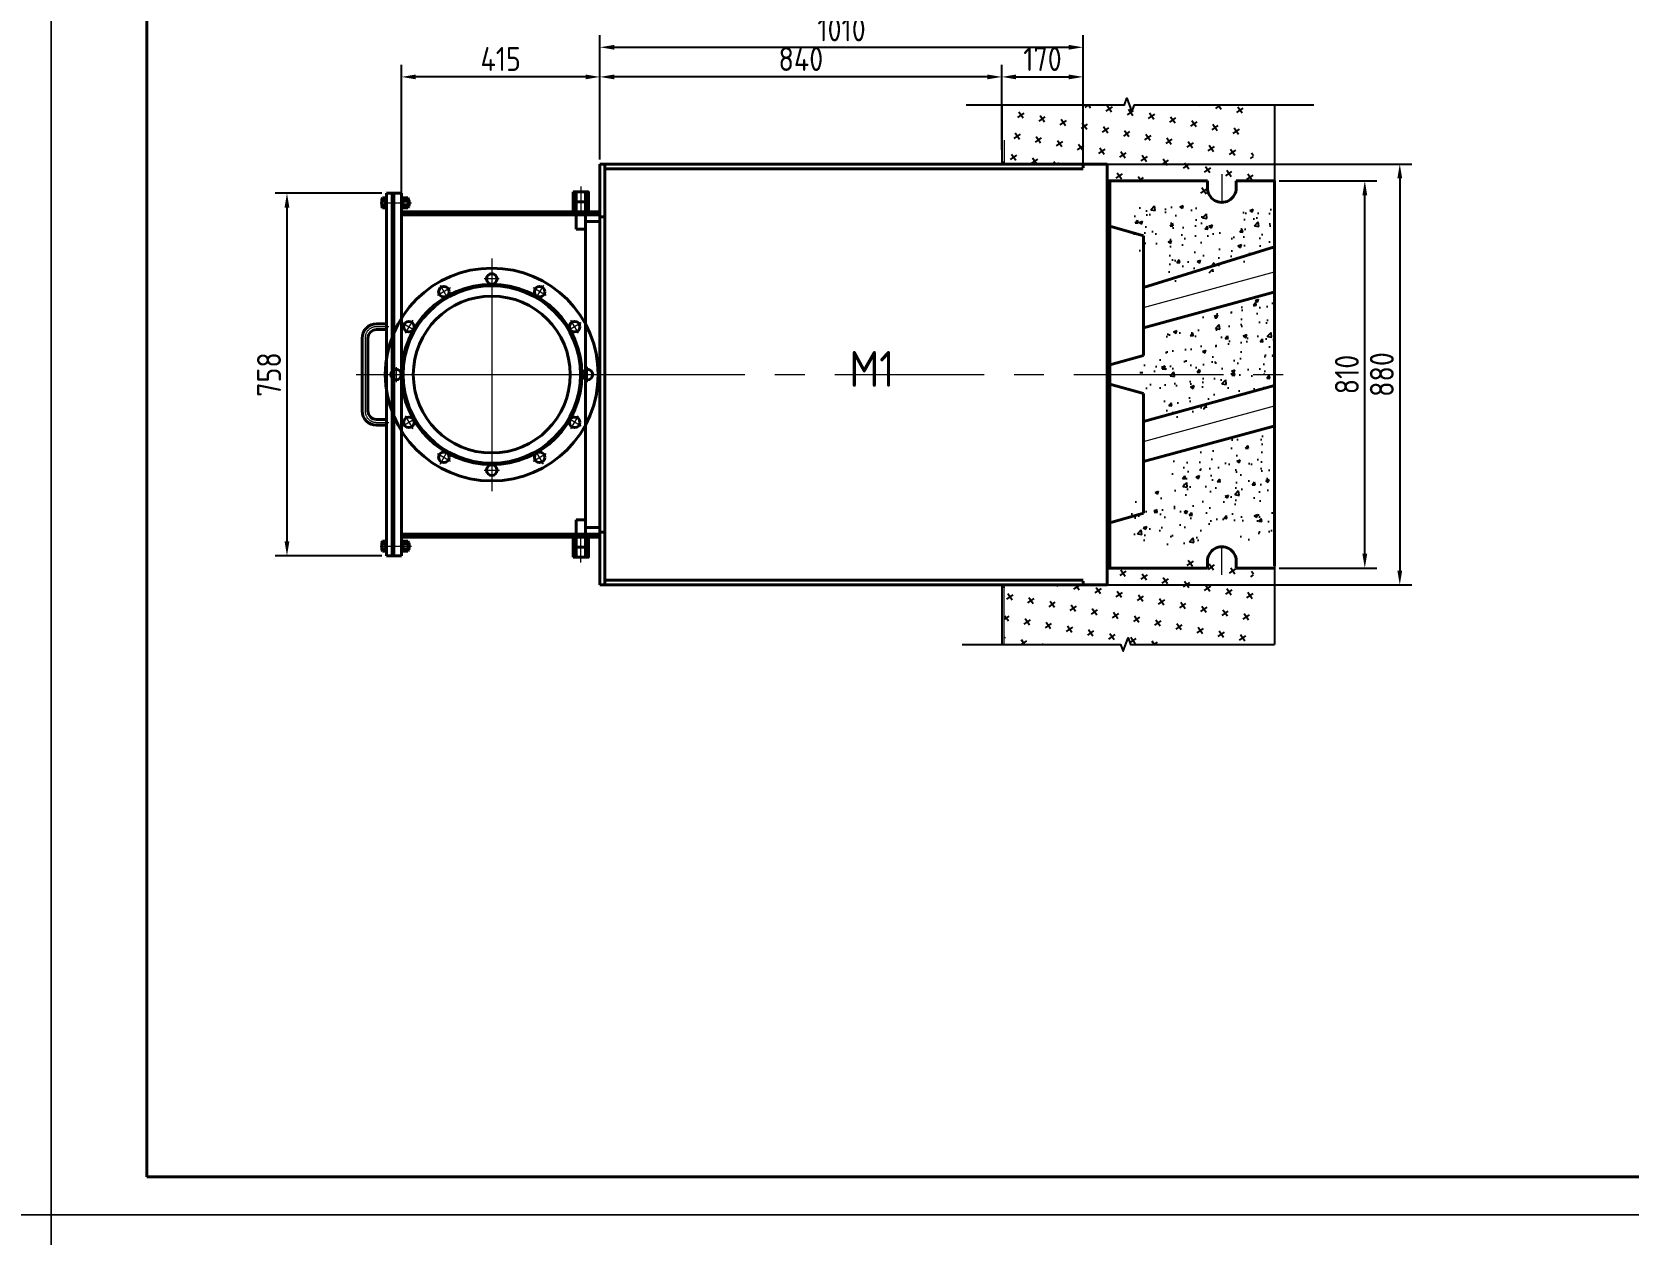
# Model space of a CAD drawing. Header units: millimetres. Extents: x 52110 to 400893, y -153728 to 31997.
# Drawn here: x 362723 to 366059, y -13382 to -10868 of the extents above; entities that cross this region are included whole.
import ezdxf

# ---------------------------------------------------------------- set-up
doc = ezdxf.new("R2010")
doc.units = ezdxf.units.MM
doc.header["$LTSCALE"] = 500
doc.linetypes.add('CENTER', pattern=[2, 1.25, -0.25, 0.25, -0.25])
doc.linetypes.add('PHANTOM2', pattern=[1.25, 0.625, -0.125, 0.125, -0.125, 0.125, -0.125])
for name, color, linetype, lineweight in [('2D', 4, 'PHANTOM2', 20), ('BIAOZHU', 3, 'Continuous', 25), ('SHI', 7, 'Continuous', 40), ('WEN', 3, 'Continuous', 20), ('XI', 2, 'Continuous', 20), ('ZHONG', 1, 'CENTER', 20)]:
    doc.layers.add(name, color=color, linetype=linetype, lineweight=lineweight)
doc.layers.add('HAN', color=9, linetype='Continuous')
doc.styles.add('GB', font='gbenor.shx', dxfattribs={"bigfont": 'gbcbig.shx'})
doc.styles.add('工程字', font='gbenor.shx', dxfattribs={"bigfont": 'gbcbig.shx'})
doc.dimstyles.new('GB-5', dxfattribs={"dimscale": 10, "dimtxt": 5, "dimasz": 3, "dimexe": 2.5, "dimexo": 1, "dimgap": 1.25, "dimtad": 1, "dimdsep": 46, "dimtxsty": '工程字', "dimcen": 5, "dimadec": 0, "dimazin": 0, "dimtfac": 0.7, "dimtix": 1, "dimtmove": 0, "dimatfit": 3, "dimfxl": 0, "dimtzin": 0, "dimarcsym": 0})

# ---------------------------------------------------------------- blocks, each defined once
blk = doc.blocks.new('*D188')
at = {"layer": 'BIAOZHU', "color": 0, "lineweight": -2}
for p, q in [((364930.1, -11144.3), (365607, -11144.3)), ((365582, -11174.3), (365582, -11994.3)), ((364930.1, -12024.3), (365607, -12024.3))]:
    blk.add_line(p, q, dxfattribs=at)
at = {"layer": 'BIAOZHU', "color": 0}
for points in [[(365577, -11174.3), (365587, -11174.3), (365582, -11144.3)], [(365577, -11994.3), (365587, -11994.3), (365582, -12024.3)]]:
    blk.add_solid(points, dxfattribs=at)
at = {"layer": 'Defpoints', "color": 0}
for p in [(364920.1, -11144.3), (364920.1, -12024.3), (365582, -12024.3)]:
    blk.add_point(p, dxfattribs=at)
at = {"layer": 'BIAOZHU', "color": 0, "insert": (365544.5, -11584.3), "char_height": 50, "attachment_point": 5, "rotation": 90, "style": '工程字'}
blk.add_mtext('880', dxfattribs=at)
blk = doc.blocks.new('*D189')
at = {"layer": 'BIAOZHU', "color": 0, "lineweight": -2}
for p, q in [((363454.1, -11205.3), (363230.9, -11205.3)), ((363255.9, -11235.3), (363255.9, -11933.3)), ((363454.1, -11963.3), (363230.9, -11963.3))]:
    blk.add_line(p, q, dxfattribs=at)
at = {"layer": 'BIAOZHU', "color": 0}
for points in [[(363250.9, -11235.3), (363260.9, -11235.3), (363255.9, -11205.3)], [(363250.9, -11933.3), (363260.9, -11933.3), (363255.9, -11963.3)]]:
    blk.add_solid(points, dxfattribs=at)
at = {"layer": 'Defpoints', "color": 0}
for p in [(363464.1, -11205.3), (363255.9, -11963.3), (363464.1, -11963.3)]:
    blk.add_point(p, dxfattribs=at)
at = {"layer": 'BIAOZHU', "color": 0, "insert": (363218.4, -11584.3), "char_height": 50, "attachment_point": 5, "rotation": 90, "style": '工程字'}
blk.add_mtext('758', dxfattribs=at)
blk = doc.blocks.new('*D192')
at = {"layer": 'BIAOZHU', "color": 0, "lineweight": -2}
for p, q in [((363495.1, -11234.3), (363495.1, -10936.9)), ((363910.1, -11134.3), (363910.1, -10936.9)), ((363880.1, -10961.9), (363525.1, -10961.9))]:
    blk.add_line(p, q, dxfattribs=at)
at = {"layer": 'BIAOZHU', "color": 0}
for points in [[(363525.1, -10956.9), (363525.1, -10966.9), (363495.1, -10961.9)], [(363880.1, -10956.9), (363880.1, -10966.9), (363910.1, -10961.9)]]:
    blk.add_solid(points, dxfattribs=at)
at = {"layer": 'Defpoints', "color": 0}
for p in [(363495.1, -10961.9), (363910.1, -11144.3), (363495.1, -11244.3)]:
    blk.add_point(p, dxfattribs=at)
at = {"layer": 'BIAOZHU', "color": 0, "insert": (363702.6, -10924.4), "char_height": 50, "attachment_point": 5, "style": '工程字'}
blk.add_mtext('415', dxfattribs=at)
blk = doc.blocks.new('*D193')
at = {"layer": 'BIAOZHU', "color": 0, "lineweight": -2}
for p, q in [((363910.1, -11134.3), (363910.1, -10874.9)), ((364920.1, -11142.3), (364920.1, -10874.9)), ((363940.1, -10899.9), (364890.1, -10899.9))]:
    blk.add_line(p, q, dxfattribs=at)
at = {"layer": 'BIAOZHU', "color": 0}
for points in [[(363940.1, -10894.9), (363940.1, -10904.9), (363910.1, -10899.9)], [(364890.1, -10894.9), (364890.1, -10904.9), (364920.1, -10899.9)]]:
    blk.add_solid(points, dxfattribs=at)
at = {"layer": 'Defpoints', "color": 0}
for p in [(364920.1, -10899.9), (363910.1, -11144.3), (364920.1, -11152.3)]:
    blk.add_point(p, dxfattribs=at)
at = {"layer": 'BIAOZHU', "color": 0, "insert": (364415.1, -10862.4), "char_height": 50, "attachment_point": 5, "style": '工程字'}
blk.add_mtext('1010', dxfattribs=at)
blk = doc.blocks.new('*D152')
at = {"layer": 'BIAOZHU', "color": 0, "lineweight": -2}
for p, q in [((364750.1, -11114.3), (364750.1, -10936.9)), ((364920.1, -10951.9), (364920.1, -10936.9)), ((364780.1, -10961.9), (364890.1, -10961.9))]:
    blk.add_line(p, q, dxfattribs=at)
at = {"layer": 'BIAOZHU', "color": 0}
for points in [[(364780.1, -10956.9), (364780.1, -10966.9), (364750.1, -10961.9)], [(364890.1, -10956.9), (364890.1, -10966.9), (364920.1, -10961.9)]]:
    blk.add_solid(points, dxfattribs=at)
at = {"layer": 'Defpoints', "color": 0}
for p in [(364920.1, -10961.9), (364920.1, -10961.9), (364750.1, -11124.3)]:
    blk.add_point(p, dxfattribs=at)
at = {"layer": 'BIAOZHU', "color": 0, "insert": (364835.1, -10924.4), "char_height": 50, "attachment_point": 5, "style": '工程字'}
blk.add_mtext('170', dxfattribs=at)
blk = doc.blocks.new('*D153')
at = {"layer": 'BIAOZHU', "color": 0, "lineweight": -2}
for p, q in [((363910.1, -10951.9), (363910.1, -10936.9)), ((364750.1, -10951.9), (364750.1, -10936.9)), ((364720.1, -10961.9), (363940.1, -10961.9))]:
    blk.add_line(p, q, dxfattribs=at)
at = {"layer": 'BIAOZHU', "color": 0}
for points in [[(363940.1, -10956.9), (363940.1, -10966.9), (363910.1, -10961.9)], [(364720.1, -10956.9), (364720.1, -10966.9), (364750.1, -10961.9)]]:
    blk.add_solid(points, dxfattribs=at)
at = {"layer": 'Defpoints', "color": 0}
for p in [(363910.1, -10961.9), (363910.1, -10961.9), (364750.1, -10961.9)]:
    blk.add_point(p, dxfattribs=at)
at = {"layer": 'BIAOZHU', "color": 0, "insert": (364330.1, -10924.4), "char_height": 50, "attachment_point": 5, "style": '工程字'}
blk.add_mtext('840', dxfattribs=at)
blk = doc.blocks.new('*D198')
at = {"layer": 'BIAOZHU', "color": 0, "lineweight": -2}
for p, q in [((365330.1, -11179.3), (365533.9, -11179.3)), ((365508.9, -11959.3), (365508.9, -11209.3)), ((365330.1, -11989.3), (365533.9, -11989.3))]:
    blk.add_line(p, q, dxfattribs=at)
at = {"layer": 'BIAOZHU', "color": 0}
for points in [[(365503.9, -11209.3), (365513.9, -11209.3), (365508.9, -11179.3)], [(365503.9, -11959.3), (365513.9, -11959.3), (365508.9, -11989.3)]]:
    blk.add_solid(points, dxfattribs=at)
at = {"layer": 'Defpoints', "color": 0}
for p in [(365320.1, -11179.3), (365508.9, -11179.3), (365320.1, -11989.3)]:
    blk.add_point(p, dxfattribs=at)
at = {"layer": 'BIAOZHU', "color": 0, "insert": (365471.4, -11584.3), "char_height": 50, "attachment_point": 5, "rotation": 90, "style": '工程字'}
blk.add_mtext('810', dxfattribs=at)
blk = doc.blocks.new('A$C456F6874')
at = {"layer": 'SHI'}
for centre, radius in [((243.7, 243.8), 222.5), ((243.7, 443.8), 11), ((243.7, 243.8), 188.5), ((243.7, 243.8), 185.5), ((243.7, 243.8), 164), ((143.7, 417), 11), ((343.7, 417), 11), ((70.5, 343.8), 11), ((416.9, 343.8), 11), ((43.7, 243.8), 11), ((443.7, 243.8), 11), ((70.5, 143.8), 11), ((416.9, 143.8), 11), ((143.7, 70.6), 11), ((343.7, 70.6), 11), ((243.7, 43.8), 11)]:
    blk.add_circle(centre, radius, dxfattribs=at)
at = {"layer": 'ZHONG'}
for p, q in [((243.7, 486.3), (243.7, 0)), ((259.5, 443.8), (227.9, 443.8)), ((157.4, 424.9), (130, 409.1)), ((135.7, 430.9), (152.1, 402.5)), ((357.4, 409.1), (330, 424.9)), ((351.8, 430.9), (335.4, 402.5)), ((56.6, 351.8), (85, 335.4)), ((78.4, 357.4), (62.6, 330.1)), ((430.9, 351.8), (402.4, 335.4)), ((424.8, 330.1), (409, 357.5)), ((0, 243.8), (487.6, 243.8)), ((43.7, 259.5), (43.7, 227.9)), ((443.7, 228), (443.7, 259.6)), ((56.6, 135.7), (85, 152.2)), ((62.7, 157.4), (78.5, 130.1)), ((430.9, 135.7), (402.4, 152.2)), ((409.1, 130.1), (424.9, 157.5)), ((130.1, 78.5), (157.5, 62.7)), ((135.7, 56.6), (152.1, 85.1)), ((330.1, 62.7), (357.5, 78.5)), ((351.8, 56.6), (335.4, 85.1)), ((228, 43.8), (259.6, 43.8))]:
    blk.add_line(p, q, dxfattribs=at)

msp = doc.modelspace()

# ---------------------------------------------------------------- hatches: boundary and pattern name
at = {"layer": 'BIAOZHU'}
h = msp.add_hatch(dxfattribs=at)
h.set_pattern_fill('CROSS', color=256, scale=5, angle=35, style=0)
h.set_pattern_definition([(35, (307365.38, -30011.035), (7.797026, 44.21913), [15.875, -47.625]), (125, (307376.433, -30012.984), (-44.21913, 7.797026), [15.875, -47.625])])
h.paths.add_polyline_path([(365276.10579, -11020.57568), (365027.17715, -11020.57568), (365022.04685, -11034.67107), (365011.78625, -11006.48029), (365006.65595, -11020.57568), (364756.10579, -11020.57568), (364756.10579, -11139.32809), (364762.10579, -11139.32809), (364762.10579, -11144.32809), (364920.10579, -11144.32809), (364970.10579, -11144.32809), (364970.10579, -11179.32809), (365126.10579, -11179.32809), (365136.11008, -11179.32809), (365136.11008, -11194.83567, 0.9915755674), (365196.10579, -11194.32809), (365196.10579, -11179.32809), (365276.10579, -11179.32809)])
h = msp.add_hatch(dxfattribs=at)
h.set_pattern_fill('AR-CONC', color=256, scale=0.4, style=0)
h.set_pattern_definition([(50, (307409.38, -30061.035), (72.87387, -6.375634), [7.62, -83.82]), (355, (307409.38, -30061.035), (-14.09713, 76.42266), [6.096, -67.056]), (100.451, (307415.45, -30061.566), (58.777, 70.046675), [6.476, -71.236]), (46.1842, (307409.38, -30040.715), (108.43162, -16.81693), [11.43, -125.73]), (96.6356, (307418.41, -30042.12), (94.9617, 98.97022), [9.714, -106.854]), (351.184, (307409.38, -30040.72), (94.96184, 98.97005), [9.144, -100.584]), (21, (307419.54, -30045.795), (60.64595, -40.90621), [7.62, -83.82]), (326, (307419.54, -30045.795), (24.72081, 73.67519), [6.096, -67.056]), (71.4514, (307424.59, -30049.204), (85.3666, 32.76914), [6.476, -71.236]), (37.5, (307409.379, -30061.035), (1.235441, 33.822016), [0, -66.2432, 0, -68.072, 0, -67.31]), (7.5, (307409.38, -30061.035), (26.727865, 40.07223), [0, -38.8112, 0, -64.7192, 0, -25.654]), (327.5, (307386.722, -30061.035), (54.236238, -2.291498), [0, -25.4, 0, -79.248, 0, -105.156]), (317.5, (307376.56, -30061.035), (59.251673, 10.170596), [0, -33.02, 0, -52.6288, 0, -74.676])])
h.paths.add_polyline_path([(365320.10579, -11229.32809), (365240.10579, -11229.32809), (365240.10579, -11244.32809, -0.9915755674), (365180.11008, -11244.83567), (365180.11008, -11229.32809), (365170.10579, -11229.32809), (365020.10579, -11229.32809), (365020.10579, -11324.32809), (365090.10579, -11344.32809), (365090.10579, -11402.2696), (365320.10579, -11327.53807)])
h.paths.add_polyline_path([(365320.10579, -11411.65505), (365090.10579, -11486.38658), (365090.10579, -11544.32809), (365020.10579, -11564.32809), (365020.10579, -11584.32809), (365320.10579, -11584.32809)])
h.paths.add_polyline_path([(365320.10579, -11607.53807), (365320.10579, -11584.32809), (365020.10579, -11584.32809), (365020.10579, -11604.32809), (365090.10579, -11624.32809), (365090.10579, -11682.2696)])
h.paths.add_polyline_path([(365320.10579, -11691.65505), (365090.10579, -11766.38658), (365090.10579, -11824.32809), (365020.10579, -11844.32809), (365020.10579, -11939.32809), (365180.11008, -11939.32809), (365180.11008, -11924.83567, -1.0084960066), (365240.10579, -11924.32809), (365240.10579, -11939.32809), (365320.10579, -11939.32809)])
h = msp.add_hatch(dxfattribs=at)
h.set_pattern_fill('CROSS', color=256, scale=5, angle=35, style=0)
h.set_pattern_definition([(35, (307365.38, -30111.035), (7.797026, 44.21913), [15.875, -47.625]), (125, (307376.433, -30112.984), (-44.21913, 7.797026), [15.875, -47.625])])
h.paths.add_polyline_path([(365276.10579, -11989.32809), (365196.10579, -11989.32809), (365196.10579, -11974.32809, 1.0084960066), (365136.11008, -11974.83567), (365136.11008, -11989.32809), (365097.89449, -11989.32809), (365061.05206, -12148.74659), (365276.10579, -12148.74659)])
h.paths.add_polyline_path([(365097.89449, -11989.32809), (364970.10579, -11989.32809), (364970.10579, -12024.32809), (364920.10579, -12024.32809), (364844.81721, -12024.32809), (364811.17251, -12148.74659), (364998.52177, -12148.74659), (365003.65207, -12162.84198), (365013.91268, -12134.6512), (365019.04298, -12148.74659), (365061.05206, -12148.74659)])
h.paths.add_polyline_path([(364844.81721, -12024.32809), (364762.10579, -12024.32809), (364762.10579, -12029.32809), (364756.10579, -12029.32809), (364756.10579, -12148.74659), (364811.17251, -12148.74659)])

# ---------------------------------------------------------------- linework, layer by layer
at = {"layer": '2D', "ltscale": 0.5}
for p, q in [((364750.10579, -11094.32809), (364750.10579, -11144.32809)), ((364755.10579, -11094.32809), (364755.10579, -11144.32809)), ((364750.10579, -11139.32809), (364756.10579, -11139.32809)), ((364750.10579, -11139.32809), (364756.10579, -11139.32809)), ((364750.10579, -11139.32809), (364756.10579, -11139.32809)), ((364750.10579, -12029.32809), (364756.10579, -12029.32809)), ((364750.10579, -12029.32809), (364756.10579, -12029.32809)), ((364750.10579, -12029.32809), (364756.10579, -12029.32809)), ((364750.10579, -12029.32809), (364756.10579, -12029.32809)), ((364750.10579, -12029.32809), (364756.10579, -12029.32809)), ((364755.10579, -12148.74659), (364755.10579, -12024.32809))]:
    msp.add_line(p, q, dxfattribs=at)
at = {"layer": 'BIAOZHU'}
for p, q in [((364750.10579, -11020.57568), (364750.10579, -11144.32809)), ((365320.10579, -11020.57568), (365320.10579, -12148.74659)), ((364750.10579, -12024.32809), (364750.10579, -12148.74659))]:
    msp.add_line(p, q, dxfattribs=at)
for points in [[(364675.35534, -11020.57568), (365006.65595, -11020.57568), (365011.78625, -11006.48029), (365022.04685, -11034.67107), (365027.17715, -11020.57568), (365402.47776, -11020.57568)], [(364667.22116, -12148.74659), (364998.52177, -12148.74659), (365003.65207, -12162.84198), (365013.91268, -12134.6512), (365019.04298, -12148.74659), (365320.10579, -12148.74659)]]:
    msp.add_lwpolyline(points, dxfattribs=at)
at = {"layer": 'HAN'}
for p, q in [((363509.80579, -11220.22809), (363511.60579, -11220.22809)), ((363509.80579, -11230.42809), (363511.60579, -11230.42809)), ((363509.80579, -11938.22809), (363511.60579, -11938.22809)), ((363509.80579, -11948.42809), (363511.60579, -11948.42809))]:
    msp.add_line(p, q, dxfattribs=at)
at = {"layer": 'SHI'}
for p, q in [((363910.10579, -11144.32809), (364920.10579, -11144.32809)), ((363910.10579, -12024.32809), (363910.10579, -11144.32809)), ((363910.10579, -11144.32809), (364920.10579, -11144.32809)), ((363920.10579, -12024.32809), (363920.10579, -11144.32809)), ((363920.10579, -11154.32809), (364920.10579, -11154.32809)), ((364920.10579, -11144.32809), (364920.10579, -11152.32809)), ((364920.10579, -11144.32809), (364970.10579, -11144.32809)), ((364970.10579, -11144.32809), (364970.10579, -12024.32809)), ((363495.10579, -11205.32809), (363464.10579, -11205.32809)), ((363464.10579, -11205.32809), (363464.10579, -11963.32809)), ((363476.10579, -11205.32809), (363476.10579, -11963.32809)), ((363479.10579, -11205.32809), (363479.10579, -11963.32809)), ((363495.10579, -11205.32809), (363495.10579, -11963.32809)), ((363860.10579, -11223.32809), (363860.10579, -11202.32809)), ((363880.10579, -11223.32809), (363880.10579, -11202.32809)), ((364970.10579, -11179.32809), (365170.10579, -11179.32809)), ((364976.10579, -11179.32809), (364976.10579, -11584.32809)), ((365170.10579, -11179.32809), (365180.11008, -11179.32809)), ((365180.11008, -11193.82051), (365180.11008, -11179.32809)), ((365240.10579, -11179.32809), (365320.10579, -11179.32809)), ((365240.10579, -11179.32809), (365320.10579, -11179.32809)), ((365240.10579, -11194.32809), (365240.10579, -11179.32809)), ((365320.10579, -11179.32809), (365320.10579, -11584.32809)), ((363454.10579, -11217.53386), (363455.60579, -11214.93579)), ((363454.10579, -11233.12232), (363454.10579, -11217.53386)), ((363454.10579, -11233.12232), (363455.60579, -11235.7204)), ((363455.60579, -11214.93579), (363461.60579, -11214.93579)), ((363455.60579, -11220.13194), (363461.60579, -11220.13194)), ((363455.60579, -11230.52424), (363461.60579, -11230.52424)), ((363455.60579, -11235.7204), (363461.60579, -11235.7204)), ((363461.60579, -11213.32809), (363464.10579, -11213.32809)), ((363461.60579, -11237.32809), (363461.60579, -11213.32809)), ((363461.60579, -11235.7204), (363461.60579, -11214.93579)), ((363461.60579, -11237.32809), (363464.10579, -11237.32809)), ((363497.60579, -11213.32809), (363495.10579, -11213.32809)), ((363497.60579, -11237.32809), (363495.10579, -11237.32809)), ((363497.60579, -11237.32809), (363497.60579, -11213.32809)), ((363497.60579, -11235.7204), (363497.60579, -11214.93579)), ((363497.60579, -11217.53386), (363499.10579, -11214.93579)), ((363497.60579, -11217.53386), (363497.60579, -11233.12232)), ((363497.60579, -11233.12232), (363499.10579, -11235.7204)), ((363508.30579, -11214.93579), (363499.10579, -11214.93579)), ((363508.30579, -11220.13194), (363499.10579, -11220.13194)), ((363508.30579, -11230.52424), (363499.10579, -11230.52424)), ((363508.30579, -11235.7204), (363499.10579, -11235.7204)), ((363509.80579, -11217.53386), (363508.30579, -11214.93579)), ((363509.80579, -11233.12232), (363508.30579, -11235.7204)), ((363509.80579, -11217.53386), (363509.80579, -11233.12232)), ((363509.80579, -11219.32809), (363510.70579, -11219.32809)), ((363509.80579, -11231.32809), (363510.70579, -11231.32809)), ((363510.70579, -11219.32809), (363510.70579, -11231.32809)), ((363511.60579, -11220.22809), (363510.70579, -11219.32809)), ((363510.70579, -11231.32809), (363511.60579, -11230.42809)), ((363511.60579, -11230.42809), (363511.60579, -11220.22809)), ((363860.10579, -11244.32809), (363860.10579, -11223.32809)), ((363880.10579, -11244.32809), (363880.10579, -11223.32809)), ((363910.10579, -11244.32809), (363495.10579, -11244.32809)), ((363910.10579, -11250.32809), (363495.10579, -11250.32809)), ((363860.10579, -11280.32809), (363860.10579, -11244.32809)), ((363880.10579, -11280.32809), (363880.10579, -11244.32809)), ((363910.10579, -11264.32809), (363880.10579, -11264.32809)), ((363880.10579, -11264.32809), (363880.10579, -11904.32809)), ((363910.10579, -11254.32809), (363920.10579, -11254.32809)), ((363910.10579, -11904.32809), (363910.10579, -11264.32809)), ((364976.10579, -11274.32809), (365046.10579, -11294.32809)), ((363880.10579, -11280.32809), (363860.10579, -11280.32809)), ((365046.10579, -11294.32809), (365046.10579, -11544.32809)), ((365046.10579, -11402.2696), (365320.10579, -11317.50431)), ((365046.10579, -11486.38658), (365321.20946, -11411.29644)), ((365046.10579, -11544.32809), (364976.10579, -11564.32809)), ((364976.10579, -11989.32809), (364976.10579, -11584.32809)), ((364976.10579, -11604.32809), (365046.10579, -11624.32809)), ((365046.10579, -11682.2696), (365320.10579, -11607.53807)), ((365320.10579, -11984.32809), (365320.10579, -11584.32809)), ((365046.10579, -11874.32809), (365046.10579, -11624.32809)), ((365046.10579, -11766.38658), (365321.20946, -11691.29644)), ((364976.10579, -11894.32809), (365046.10579, -11874.32809)), ((363880.10579, -11888.32809), (363860.10579, -11888.32809)), ((363860.10579, -11888.32809), (363860.10579, -11924.32809)), ((363880.10579, -11888.32809), (363880.10579, -11924.32809)), ((363910.10579, -11904.32809), (363880.10579, -11904.32809)), ((363454.10579, -11935.53386), (363455.60579, -11932.93579)), ((363454.10579, -11935.53386), (363454.10579, -11951.12232)), ((363455.60579, -11932.93579), (363461.60579, -11932.93579)), ((363455.60579, -11938.13194), (363461.60579, -11938.13194)), ((363461.60579, -11931.32809), (363464.10579, -11931.32809)), ((363461.60579, -11931.32809), (363461.60579, -11955.32809)), ((363461.60579, -11932.93579), (363461.60579, -11953.7204)), ((363910.10579, -11918.32809), (363495.10579, -11918.32809)), ((363910.10579, -11924.32809), (363495.10579, -11924.32809)), ((363497.60579, -11931.32809), (363495.10579, -11931.32809)), ((363497.60579, -11931.32809), (363497.60579, -11955.32809)), ((363497.60579, -11932.93579), (363497.60579, -11953.7204)), ((363497.60579, -11935.53386), (363499.10579, -11932.93579)), ((363497.60579, -11951.12232), (363497.60579, -11935.53386)), ((363508.30579, -11932.93579), (363499.10579, -11932.93579)), ((363508.30579, -11938.13194), (363499.10579, -11938.13194)), ((363509.80579, -11935.53386), (363508.30579, -11932.93579)), ((363509.80579, -11951.12232), (363509.80579, -11935.53386)), ((363509.80579, -11937.32809), (363510.70579, -11937.32809)), ((363510.70579, -11949.32809), (363510.70579, -11937.32809)), ((363510.70579, -11937.32809), (363511.60579, -11938.22809)), ((363511.60579, -11938.22809), (363511.60579, -11948.42809)), ((363860.10579, -11924.32809), (363860.10579, -11945.32809)), ((363880.10579, -11924.32809), (363880.10579, -11945.32809)), ((363910.10579, -11914.32809), (363920.10579, -11914.32809)), ((363454.10579, -11951.12232), (363455.60579, -11953.7204)), ((363455.60579, -11948.52424), (363461.60579, -11948.52424)), ((363455.60579, -11953.7204), (363461.60579, -11953.7204)), ((363461.60579, -11955.32809), (363464.10579, -11955.32809)), ((363495.10579, -11963.32809), (363464.10579, -11963.32809)), ((363497.60579, -11955.32809), (363495.10579, -11955.32809)), ((363497.60579, -11951.12232), (363499.10579, -11953.7204)), ((363508.30579, -11948.52424), (363499.10579, -11948.52424)), ((363508.30579, -11953.7204), (363499.10579, -11953.7204)), ((363509.80579, -11951.12232), (363508.30579, -11953.7204)), ((363509.80579, -11949.32809), (363510.70579, -11949.32809)), ((363511.60579, -11948.42809), (363510.70579, -11949.32809)), ((363860.10579, -11945.32809), (363860.10579, -11966.32809)), ((363880.10579, -11945.32809), (363880.10579, -11966.32809)), ((365180.11008, -11974.83567), (365180.11008, -11989.32809)), ((365240.10579, -11974.32809), (365240.10579, -11989.32809)), ((364970.10579, -11989.32809), (365180.11008, -11989.32809)), ((364970.10579, -11989.32809), (365180.11008, -11989.32809)), ((365170.10579, -11989.32809), (365180.11008, -11989.32809)), ((365240.10579, -11989.32809), (365320.10579, -11989.32809)), ((363910.10579, -12024.32809), (364920.10579, -12024.32809)), ((363910.10579, -12024.32809), (364920.10579, -12024.32809)), ((363910.10579, -12024.32809), (364920.10579, -12024.32809)), ((363920.10579, -12014.32809), (364920.10579, -12014.32809)), ((364920.10579, -12024.32809), (364920.10579, -12016.32809)), ((364920.10579, -12024.32809), (364920.10579, -12016.32809)), ((364970.10579, -12024.32809), (364920.10579, -12024.32809))]:
    msp.add_line(p, q, dxfattribs=at)
for points in [[(362962.77169, -13261.99791), (369410.77169, -13261.99791), (369410.77169, -8669.99791), (362962.77169, -8669.99791)], [(363854.10579, -11202.32809), (363886.10579, -11202.32809), (363886.10579, -11223.32809), (363854.10579, -11223.32809)], [(363854.10579, -11223.32809), (363886.10579, -11223.32809), (363886.10579, -11244.32809), (363854.10579, -11244.32809)], [(363854.10579, -11945.32809), (363886.10579, -11945.32809), (363886.10579, -11924.32809), (363854.10579, -11924.32809)], [(363854.10579, -11966.32809), (363886.10579, -11966.32809), (363886.10579, -11945.32809), (363854.10579, -11945.32809)]]:
    msp.add_lwpolyline(points, close=True, dxfattribs=at)
for points in [[(363464.10579, -11478.32809), (363443.10579, -11478.32809, 0.4142135624), (363413.10579, -11508.32809), (363413.10579, -11660.32809, 0.4142135624), (363443.10579, -11690.32809), (363464.10579, -11690.32809)], [(363464.10579, -11490.32809), (363443.10579, -11490.32809, 0.4142135624), (363425.10579, -11508.32809), (363425.10579, -11660.32809, 0.4142135624), (363443.10579, -11678.32809), (363464.10579, -11678.32809)]]:
    msp.add_lwpolyline(points, format="xyb", dxfattribs=at)
for centre, radius, start, end in [((365210.10579, -11194.32809), 30, 179.03055338, 0), ((363459.14239, -11216.35803), 5.17204, 193.14079328, 226.85920673), ((363463.85579, -11225.32809), 9.75, 147.7957725, 212.2042275), ((363459.14239, -11234.29816), 5.17204, 133.14079327, 166.85920672), ((363502.64239, -11216.35803), 5.17204, 193.14079328, 226.85920673), ((363507.35579, -11225.32809), 9.75, 147.7957725, 212.2042275), ((363502.64239, -11234.29816), 5.17204, 133.14079327, 166.85920672), ((363504.76918, -11216.35803), 5.17204, 313.14079327, 346.85920672), ((363500.05579, -11225.32809), 9.75, 327.7957725, 32.2042275), ((363504.76918, -11234.29816), 5.17204, 13.14079328, 46.85920673), ((363459.14239, -11934.35803), 5.17204, 193.14079328, 226.85920673), ((363463.85579, -11943.32809), 9.75, 147.7957725, 212.2042275), ((363502.64239, -11934.35803), 5.17204, 193.14079328, 226.85920673), ((363507.35579, -11943.32809), 9.75, 147.7957725, 212.2042275), ((363504.76918, -11934.35803), 5.17204, 313.14079327, 346.85920672), ((363500.05579, -11943.32809), 9.75, 327.7957725, 32.2042275), ((365210.10579, -11974.32809), 30, 0, 180.96944662), ((363459.14239, -11952.29816), 5.17204, 133.14079327, 166.85920672), ((363502.64239, -11952.29816), 5.17204, 133.14079327, 166.85920672), ((363504.76918, -11952.29816), 5.17204, 13.14079328, 46.85920673)]:
    msp.add_arc(centre, radius, start, end, dxfattribs=at)
at = {"layer": 'XI'}
for points in [[(356034.77169, -13341.99791), (362762.77169, -13341.99791), (362762.77169, -8589.99791), (356034.77169, -8589.99791)], [(362762.77169, -13341.99791), (369490.77169, -13341.99791), (369490.77169, -8589.99791), (362762.77169, -8589.99791)], [(356034.77169, -18093.99791), (362762.77169, -18093.99791), (362762.77169, -13341.99791), (356034.77169, -13341.99791)], [(362762.77169, -18093.99791), (369490.77169, -18093.99791), (369490.77169, -13341.99791), (362762.77169, -13341.99791)]]:
    msp.add_lwpolyline(points, close=True, dxfattribs=at)
at = {"layer": 'ZHONG'}
for p, q in [((365210.10579, -11165.1475), (365210.10579, -11222.49353)), ((363450.46695, -11225.32809), (363515.85332, -11225.32809)), ((363470.08874, -11584.32809), (363901.08545, -11584.32809)), ((363450.46695, -11943.32809), (363515.85332, -11943.32809)), ((365210.10579, -12003.50869), (365210.10579, -11946.16265))]:
    msp.add_line(p, q, dxfattribs=at)
at = {"layer": 'ZHONG', "ltscale": 0.3}
for p, q in [((363870.10579, -11191.19829), (363870.10579, -11248.28172)), ((363870.10579, -11977.45789), (363870.10579, -11920.37446))]:
    msp.add_line(p, q, dxfattribs=at)
at = {"layer": 'ZHONG', "ltscale": 0.5}
for p, q in [((365046.10579, -11444.32809), (365320.10579, -11369.59656)), ((363400.75411, -11584.32809), (365373.79212, -11584.32809)), ((365046.10579, -11724.32809), (365320.10579, -11649.59656))]:
    msp.add_line(p, q, dxfattribs=at)
at = {"layer": 'ZHONG'}
msp.add_lwpolyline([(363469.06935, -11484.32809), (363443.10579, -11484.32809, 0.4142135624), (363419.10579, -11508.32809), (363419.10579, -11509.32809), (363419.10579, -11660.32809, 0.4142135624), (363443.10579, -11684.32809), (363469.06935, -11684.32809)], format="xyb", dxfattribs=at)

# ---------------------------------------------------------------- block references
at = {"layer": 'WEN'}
msp.add_blockref('A$C456F6874', (363440.28267, -11828.12056), dxfattribs=at)

# ---------------------------------------------------------------- texts
at = {"layer": 'BIAOZHU', "style": 'GB'}
msp.add_text('M1', height=75, dxfattribs=at).set_placement((364431.51479, -11610.02047))

# ---------------------------------------------------------------- dimensions: what is measured, and where the dimension line sits
at = {"layer": 'BIAOZHU'}
for base, p1, p2, picture, middle in [((364920.10579, -10899.86633), (363910.10579, -11144.32809), (364920.10579, -11152.32809), '*D193', (364415.10579, -10862.36633)), ((363495.10579, -10961.92014), (363910.10579, -11144.32809), (363495.10579, -11244.32809), '*D192', (363702.60579, -10924.42014)), ((363910.10579, -10961.92014), (364750.10579, -10961.92014), (363910.10579, -10961.92014), '*D153', (364330.10579, -10924.42014)), ((364920.10579, -10961.92014), (364750.10579, -11124.32809), (364920.10579, -10961.92014), '*D152', (364835.10579, -10924.42014))]:
    dim = msp.add_linear_dim(base=base, p1=p1, p2=p2, dimstyle='GB-5', override={"dimfxl": 0.09}, dxfattribs=at)
    dim.commit()
    dim.dimension.update_dxf_attribs({"geometry": picture, "text_midpoint": middle})
for base, p1, p2, picture, middle in [((365581.98142, -12024.32809), (364920.10579, -11144.32809), (364920.10579, -12024.32809), '*D188', (365544.48142, -11584.32809)), ((363255.94365, -11963.32809), (363464.10579, -11205.32809), (363464.10579, -11963.32809), '*D189', (363218.44365, -11584.32809))]:
    dim = msp.add_linear_dim(base=base, p1=p1, p2=p2, angle=90, dimstyle='GB-5', dxfattribs=at)
    dim.commit()
    dim.dimension.update_dxf_attribs({"geometry": picture, "text_midpoint": middle})
dim = msp.add_linear_dim(base=(365508.88524, -11179.32809), p1=(365320.10579, -11989.32809), p2=(365320.10579, -11179.32809), angle=90, dimstyle='GB-5', override={"dimfxl": 0.09}, dxfattribs=at)
dim.commit()
dim.dimension.update_dxf_attribs({"geometry": '*D198', "text_midpoint": (365471.38524, -11584.32809)})

doc.saveas('drawing.dxf')
